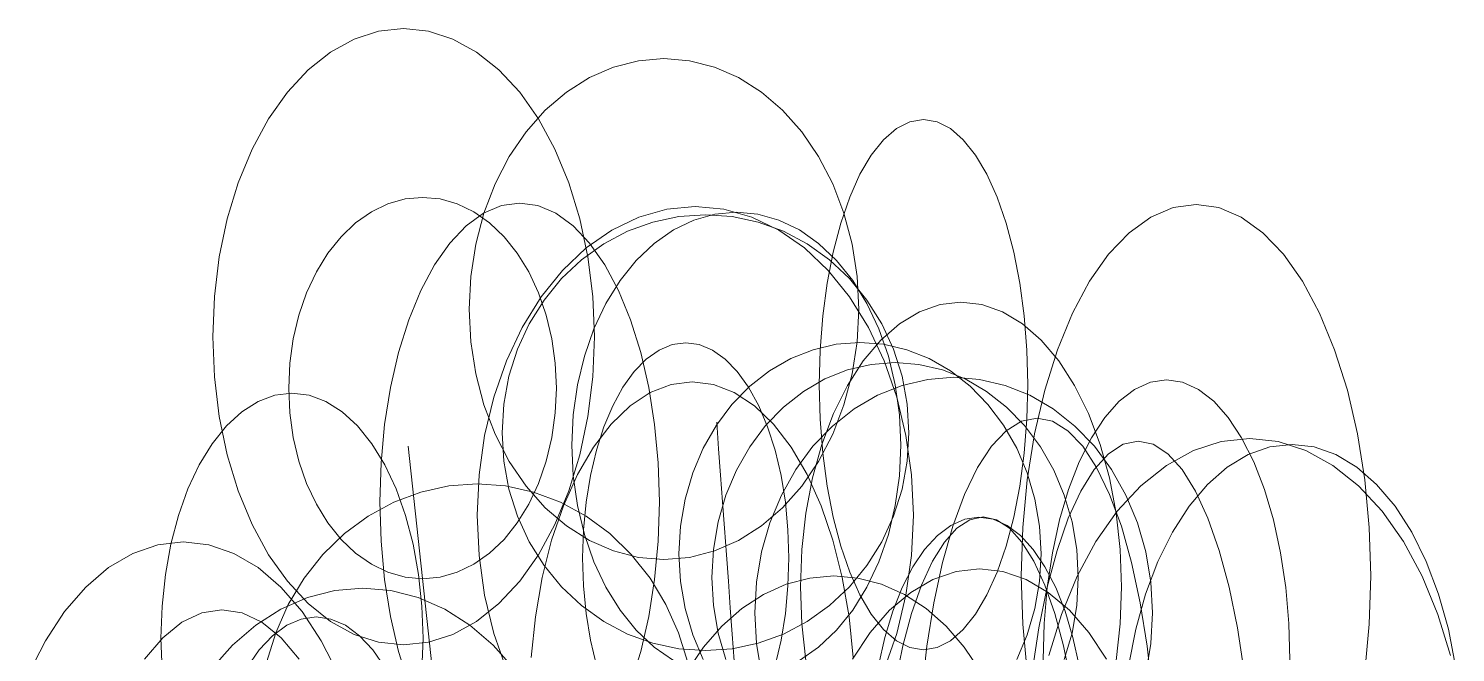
# Model space of a CAD drawing. Header units: millimetres. Extents: x -1800 to 33200, y -8500 to 38400.
# Drawn here: x 30859 to 31537, y 22168 to 22464 of the extents above; entities that cross this region are included whole.
import ezdxf

# ---------------------------------------------------------------- set-up
doc = ezdxf.new("R2010")
doc.units = ezdxf.units.MM
doc.layers.add('E-PLANT', color=3, linetype='Continuous', lineweight=13)

msp = doc.modelspace()

# ---------------------------------------------------------------- linework, layer by layer
at = {"layer": 'E-PLANT'}
msp.add_line((31164.08, 21115.15), (31039.21, 22265.86), dxfattribs=at)
for points in [[(31127.59, 22317.83), (31126.81, 22298.74), (31124.5, 22279.99), (31120.69, 22261.88), (31115.45, 22244.72), (31108.86, 22228.82), (31101.04, 22214.44), (31092.13, 22201.83), (31082.27, 22191.21), (31071.64, 22182.75), (31060.41, 22176.6), (31048.78, 22172.87), (31036.95, 22171.62), (31025.12, 22172.87), (31013.49, 22176.6), (31002.27, 22182.75), (30991.63, 22191.21), (30981.77, 22201.83), (30972.86, 22214.44), (30965.04, 22228.82), (30958.46, 22244.72), (30953.21, 22261.88), (30949.4, 22279.99), (30947.09, 22298.74), (30946.31, 22317.83), (30947.09, 22336.91), (30949.4, 22355.67), (30953.21, 22373.78), (30958.46, 22390.93), (30965.04, 22406.84), (30972.86, 22421.21), (30981.77, 22433.82), (30991.63, 22444.45), (31002.27, 22452.91), (31013.49, 22459.06), (31025.12, 22462.79), (31036.95, 22464.04), (31048.78, 22462.79), (31060.41, 22459.06), (31071.64, 22452.91), (31082.27, 22444.45), (31092.13, 22433.82), (31101.04, 22421.21), (31108.86, 22406.84), (31115.45, 22390.93), (31120.69, 22373.78), (31124.5, 22355.67), (31126.81, 22336.91), (31127.59, 22317.83)], [(31253.15, 22330.98), (31252.36, 22315.47), (31250, 22300.22), (31246.11, 22285.5), (31240.75, 22271.56), (31234.03, 22258.64), (31226.04, 22246.95), (31216.94, 22236.7), (31206.88, 22228.06), (31196.02, 22221.19), (31184.56, 22216.19), (31172.68, 22213.16), (31160.6, 22212.14), (31148.53, 22213.16), (31136.65, 22216.19), (31125.19, 22221.19), (31114.33, 22228.06), (31104.27, 22236.7), (31095.17, 22246.95), (31087.18, 22258.64), (31080.46, 22271.56), (31075.1, 22285.5), (31071.21, 22300.22), (31068.85, 22315.47), (31068.06, 22330.98), (31068.85, 22346.49), (31071.21, 22361.74), (31075.1, 22376.46), (31080.46, 22390.4), (31087.18, 22403.32), (31095.17, 22415.01), (31104.27, 22425.26), (31114.33, 22433.89), (31125.19, 22440.77), (31136.65, 22445.77), (31148.53, 22448.8), (31160.6, 22449.81), (31172.68, 22448.8), (31184.56, 22445.77), (31196.02, 22440.77), (31206.88, 22433.89), (31216.94, 22425.26), (31226.04, 22415.01), (31234.03, 22403.32), (31240.75, 22390.4), (31246.11, 22376.46), (31250, 22361.74), (31252.36, 22346.49), (31253.15, 22330.98)], [(31333.37, 22295.12), (31332.95, 22278.7), (31331.68, 22262.57), (31329.6, 22246.99), (31326.74, 22232.23), (31323.14, 22218.55), (31318.87, 22206.18), (31314, 22195.33), (31308.61, 22186.19), (31302.8, 22178.92), (31296.67, 22173.63), (31290.32, 22170.42), (31283.85, 22169.34), (31277.39, 22170.42), (31271.04, 22173.63), (31264.9, 22178.92), (31259.09, 22186.19), (31253.71, 22195.33), (31248.84, 22206.18), (31244.57, 22218.55), (31240.97, 22232.23), (31238.11, 22246.99), (31236.02, 22262.57), (31234.76, 22278.7), (31234.34, 22295.12), (31234.76, 22311.54), (31236.02, 22327.68), (31238.11, 22343.26), (31240.97, 22358.01), (31244.57, 22371.69), (31248.84, 22384.06), (31253.71, 22394.91), (31259.09, 22404.05), (31264.9, 22411.33), (31271.04, 22416.62), (31277.39, 22419.83), (31283.85, 22420.9), (31290.32, 22419.83), (31296.67, 22416.62), (31302.8, 22411.33), (31308.61, 22404.05), (31314, 22394.91), (31318.87, 22384.06), (31323.14, 22371.69), (31326.74, 22358.01), (31329.6, 22343.26), (31331.68, 22327.68), (31332.95, 22311.54), (31333.37, 22295.12)], [(31109.57, 22293.48), (31109.03, 22281.67), (31107.41, 22270.06), (31104.73, 22258.85), (31101.05, 22248.23), (31096.43, 22238.39), (31090.95, 22229.49), (31084.7, 22221.69), (31077.78, 22215.11), (31070.32, 22209.88), (31062.45, 22206.07), (31054.29, 22203.76), (31045.99, 22202.99), (31037.69, 22203.76), (31029.54, 22206.07), (31021.66, 22209.88), (31014.2, 22215.11), (31007.29, 22221.69), (31001.03, 22229.49), (30995.55, 22238.39), (30990.93, 22248.23), (30987.25, 22258.85), (30984.58, 22270.06), (30982.96, 22281.67), (30982.41, 22293.48), (30982.96, 22305.29), (30984.58, 22316.9), (30987.25, 22328.1), (30990.93, 22338.72), (30995.55, 22348.56), (31001.03, 22357.46), (31007.29, 22365.26), (31014.2, 22371.84), (31021.66, 22377.07), (31029.54, 22380.88), (31037.69, 22383.19), (31045.99, 22383.96), (31054.29, 22383.19), (31062.45, 22380.88), (31070.32, 22377.07), (31077.78, 22371.84), (31084.7, 22365.26), (31090.95, 22357.46), (31096.43, 22348.56), (31101.05, 22338.72), (31104.73, 22328.1), (31107.41, 22316.9), (31109.03, 22305.29), (31109.57, 22293.48)], [(31276.99, 22272.32), (31276.16, 22258.82), (31273.69, 22245.55), (31269.63, 22232.75), (31264.04, 22220.61), (31257.02, 22209.37), (31248.68, 22199.2), (31239.18, 22190.28), (31228.67, 22182.77), (31217.33, 22176.79), (31205.36, 22172.44), (31192.96, 22169.8), (31180.35, 22168.91), (31167.73, 22169.8), (31155.33, 22172.44), (31143.36, 22176.79), (31132.03, 22182.77), (31121.52, 22190.28), (31112.01, 22199.2), (31103.68, 22209.37), (31096.65, 22220.61), (31091.06, 22232.75), (31087, 22245.55), (31084.53, 22258.82), (31083.71, 22272.32), (31084.53, 22285.81), (31087, 22299.08), (31091.06, 22311.89), (31096.65, 22324.02), (31103.68, 22335.26), (31112.01, 22345.43), (31121.52, 22354.35), (31132.03, 22361.86), (31143.36, 22367.85), (31155.33, 22372.19), (31167.73, 22374.83), (31180.35, 22375.72), (31192.96, 22374.83), (31205.36, 22372.19), (31217.33, 22367.85), (31228.67, 22361.86), (31239.18, 22354.35), (31248.68, 22345.43), (31257.02, 22335.26), (31264.04, 22324.02), (31269.63, 22311.89), (31273.69, 22299.08), (31276.16, 22285.81), (31276.99, 22272.32)]]:
    msp.add_lwpolyline(points, close=True, dxfattribs=at)
for points in [[(31039.44, 22153.1), (31034.61, 22168.52), (31030.77, 22185.16), (31027.98, 22202.73), (31026.29, 22220.93), (31025.72, 22239.44), (31026.29, 22257.96), (31027.98, 22276.15), (31030.77, 22293.72), (31034.61, 22310.36), (31039.44, 22325.79), (31045.16, 22339.74), (31051.69, 22351.97), (31058.91, 22362.28), (31066.69, 22370.48), (31074.91, 22376.45), (31083.43, 22380.07), (31092.09, 22381.28), (31100.75, 22380.07), (31109.27, 22376.45), (31117.49, 22370.48), (31125.27, 22362.28), (31132.49, 22351.97), (31139.02, 22339.74), (31144.74, 22325.79), (31149.57, 22310.36), (31153.41, 22293.72), (31156.2, 22276.15), (31157.89, 22257.96), (31158.46, 22239.44), (31158.46, 22239.44), (31157.89, 22220.93), (31156.2, 22202.73), (31153.41, 22185.16), (31149.57, 22168.52), (31144.74, 22153.1)], [(31085.8, 22159.92), (31079.8, 22177.1), (31075.45, 22195.24), (31072.8, 22214.03), (31071.92, 22233.14), (31072.8, 22252.26), (31075.45, 22271.05), (31079.8, 22289.19), (31085.8, 22306.37), (31093.32, 22322.29), (31102.26, 22336.7), (31112.45, 22349.33), (31123.71, 22359.97), (31135.86, 22368.44), (31148.69, 22374.6), (31161.98, 22378.34), (31175.51, 22379.59), (31189.03, 22378.34), (31202.32, 22374.6), (31215.15, 22368.44), (31227.3, 22359.97), (31238.57, 22349.33), (31248.75, 22336.7), (31257.69, 22322.29), (31265.21, 22306.37), (31271.21, 22289.19), (31275.56, 22271.05), (31278.21, 22252.26), (31279.09, 22233.14), (31279.09, 22233.14), (31278.21, 22214.03), (31275.56, 22195.24), (31271.21, 22177.1), (31265.21, 22159.92)], [(31333.16, 22158.82), (31331.04, 22181.42), (31330.33, 22204.41), (31331.04, 22227.41), (31333.16, 22250.01), (31336.65, 22271.83), (31341.45, 22292.5), (31347.48, 22311.66), (31354.64, 22328.99), (31362.8, 22344.18), (31371.82, 22356.98), (31381.56, 22367.18), (31391.84, 22374.58), (31402.49, 22379.08), (31413.32, 22380.59), (31424.15, 22379.08), (31434.79, 22374.58), (31445.07, 22367.18), (31454.81, 22356.98), (31463.83, 22344.18), (31472, 22328.99), (31479.15, 22311.66), (31485.18, 22292.5), (31489.98, 22271.83), (31493.47, 22250.01), (31495.59, 22227.41), (31496.3, 22204.41), (31496.3, 22204.41), (31495.59, 22181.42), (31493.47, 22158.82)], [(31165.13, 22164.2), (31155.97, 22170.6), (31147.47, 22178.63), (31139.78, 22188.17), (31133.05, 22199.04), (31127.37, 22211.07), (31122.85, 22224.04), (31119.56, 22237.73), (31117.57, 22251.92), (31116.9, 22266.35), (31117.57, 22280.78), (31119.56, 22294.97), (31122.85, 22308.66), (31127.37, 22321.63), (31133.05, 22333.66), (31139.78, 22344.53), (31147.47, 22354.07), (31155.97, 22362.1), (31165.13, 22368.5), (31174.81, 22373.15), (31184.84, 22375.97), (31195.04, 22376.92), (31205.23, 22375.97), (31215.26, 22373.15), (31224.94, 22368.5), (31234.1, 22362.1), (31242.6, 22354.07), (31250.29, 22344.53), (31257.03, 22333.66), (31262.7, 22321.63), (31267.22, 22308.66), (31270.51, 22294.97), (31272.5, 22280.78), (31273.17, 22266.35), (31273.17, 22266.35), (31272.5, 22251.92), (31270.51, 22237.73), (31267.22, 22224.04), (31262.7, 22211.07), (31257.03, 22199.04), (31250.29, 22188.17), (31242.6, 22178.63), (31234.1, 22170.6), (31224.94, 22164.2)], [(31228.02, 22164.24), (31226.08, 22181.57), (31225.43, 22199.2), (31226.08, 22216.83), (31228.02, 22234.16), (31231.23, 22250.89), (31235.64, 22266.74), (31241.19, 22281.43), (31247.76, 22294.71), (31255.26, 22306.36), (31263.56, 22316.18), (31272.51, 22323.99), (31281.95, 22329.67), (31291.74, 22333.12), (31301.69, 22334.27), (31311.65, 22333.12), (31321.43, 22329.67), (31330.88, 22323.99), (31339.83, 22316.18), (31348.12, 22306.36), (31355.62, 22294.71), (31362.2, 22281.43), (31367.74, 22266.74), (31372.16, 22250.89), (31375.36, 22234.16), (31377.31, 22216.83), (31377.96, 22199.2), (31377.96, 22199.2), (31377.31, 22181.57), (31375.36, 22164.24)], [(31128.54, 22161.92), (31125.71, 22173.9), (31123.65, 22186.54), (31122.4, 22199.63), (31121.98, 22212.95), (31122.4, 22226.27), (31123.65, 22239.36), (31125.71, 22252), (31128.54, 22263.98), (31132.1, 22275.08), (31136.33, 22285.11), (31141.15, 22293.91), (31146.47, 22301.33), (31152.22, 22307.23), (31158.29, 22311.53), (31164.57, 22314.13), (31170.97, 22315), (31177.36, 22314.13), (31183.65, 22311.53), (31189.71, 22307.23), (31195.46, 22301.33), (31200.79, 22293.91), (31205.61, 22285.11), (31209.83, 22275.08), (31213.39, 22263.98), (31216.23, 22252), (31218.28, 22239.36), (31219.53, 22226.27), (31219.95, 22212.95), (31219.95, 22212.95), (31219.53, 22199.63), (31218.28, 22186.54), (31216.23, 22173.9), (31213.39, 22161.92)], [(31179.25, 22164.69), (31174.28, 22176.45), (31170.66, 22188.87), (31168.47, 22201.74), (31167.73, 22214.83), (31168.47, 22227.92), (31170.66, 22240.79), (31174.28, 22253.21), (31179.25, 22264.97), (31185.5, 22275.88), (31192.92, 22285.74), (31201.37, 22294.39), (31210.72, 22301.68), (31220.81, 22307.48), (31231.46, 22311.7), (31242.49, 22314.26), (31253.72, 22315.12), (31264.94, 22314.26), (31275.97, 22311.7), (31286.62, 22307.48), (31296.71, 22301.68), (31306.06, 22294.39), (31314.52, 22285.74), (31321.93, 22275.88), (31328.18, 22264.97), (31333.16, 22253.21), (31336.77, 22240.79), (31338.97, 22227.92), (31339.7, 22214.83), (31339.7, 22214.83), (31338.97, 22201.74), (31336.77, 22188.87), (31333.16, 22176.45), (31328.18, 22164.69)], [(31190.01, 22164.64), (31186.35, 22177.27), (31184.13, 22190.34), (31183.39, 22203.64), (31184.13, 22216.94), (31186.35, 22230.02), (31190.01, 22242.64), (31195.04, 22254.6), (31201.36, 22265.68), (31208.87, 22275.7), (31217.42, 22284.49), (31226.88, 22291.9), (31237.09, 22297.8), (31247.87, 22302.08), (31259.03, 22304.68), (31270.38, 22305.55), (31281.74, 22304.68), (31292.9, 22302.08), (31303.68, 22297.8), (31313.88, 22291.9), (31323.34, 22284.49), (31331.9, 22275.7), (31339.4, 22265.68), (31345.72, 22254.6), (31350.76, 22242.64), (31354.42, 22230.02), (31356.64, 22216.94), (31357.38, 22203.64), (31357.38, 22203.64), (31356.64, 22190.34), (31354.42, 22177.27), (31350.76, 22164.64)], [(31097.61, 22165.7), (31099.58, 22184.99), (31102.82, 22203.62), (31107.28, 22221.26), (31112.89, 22237.62), (31119.54, 22252.41), (31127.12, 22265.38), (31135.51, 22276.3), (31144.56, 22285), (31154.11, 22291.33), (31164, 22295.16), (31174.07, 22296.45), (31184.13, 22295.16), (31194.03, 22291.33), (31203.58, 22285), (31212.63, 22276.3), (31221.01, 22265.38), (31228.6, 22252.41), (31235.25, 22237.62), (31240.85, 22221.26), (31245.32, 22203.62), (31248.56, 22184.99), (31250.53, 22165.7)], [(31206.94, 22157.95), (31204.53, 22172.28), (31203.72, 22186.87), (31204.53, 22201.45), (31206.94, 22215.78), (31210.91, 22229.62), (31216.38, 22242.72), (31223.25, 22254.87), (31231.4, 22265.86), (31240.69, 22275.49), (31250.97, 22283.61), (31262.05, 22290.07), (31273.76, 22294.77), (31285.88, 22297.62), (31298.22, 22298.58), (31310.55, 22297.62), (31322.67, 22294.77), (31334.38, 22290.07), (31345.46, 22283.61), (31355.74, 22275.49), (31365.03, 22265.86), (31373.18, 22254.87), (31380.05, 22242.72), (31385.52, 22229.62), (31389.49, 22215.78), (31391.9, 22201.45), (31392.71, 22186.87), (31392.71, 22186.87), (31391.9, 22172.28), (31389.49, 22157.95)], [(31340.69, 22164.5), (31341.19, 22181.85), (31342.69, 22198.9), (31345.15, 22215.36), (31348.54, 22230.95), (31352.8, 22245.41), (31357.86, 22258.48), (31363.62, 22269.94), (31369.99, 22279.6), (31376.87, 22287.29), (31384.13, 22292.88), (31391.65, 22296.27), (31399.3, 22297.41), (31406.95, 22296.27), (31414.47, 22292.88), (31421.73, 22287.29), (31428.6, 22279.6), (31434.98, 22269.94), (31440.74, 22258.48), (31445.8, 22245.41), (31450.06, 22230.95), (31453.45, 22215.36), (31455.91, 22198.9), (31457.41, 22181.85), (31457.91, 22164.5)], [(30922.24, 22159.74), (30921.7, 22174.91), (30922.24, 22190.07), (30923.83, 22204.98), (30926.44, 22219.38), (30930.05, 22233.01), (30934.57, 22245.65), (30939.94, 22257.08), (30946.07, 22267.1), (30952.84, 22275.55), (30960.14, 22282.27), (30967.86, 22287.16), (30975.85, 22290.12), (30983.97, 22291.12), (30992.1, 22290.12), (31000.09, 22287.16), (31007.8, 22282.27), (31015.11, 22275.55), (31021.88, 22267.1), (31028, 22257.08), (31033.38, 22245.65), (31037.9, 22233.01), (31041.5, 22219.38), (31044.12, 22204.98), (31045.71, 22190.07), (31046.24, 22174.91), (31046.24, 22174.91), (31045.71, 22159.74)], [(31283.14, 22149.41), (31285.52, 22171.11), (31288.79, 22191.66), (31292.91, 22210.71), (31297.79, 22227.94), (31303.36, 22243.05), (31309.51, 22255.78), (31316.16, 22265.91), (31323.17, 22273.27), (31330.43, 22277.74), (31337.82, 22279.24), (31345.21, 22277.74), (31352.48, 22273.27), (31359.49, 22265.91), (31366.13, 22255.78), (31372.29, 22243.05), (31377.86, 22227.94), (31382.74, 22210.71), (31386.85, 22191.66), (31390.13, 22171.11), (31392.51, 22149.41)], [(31343.4, 22166.55), (31349.37, 22186.12), (31356.88, 22204.26), (31365.78, 22220.66), (31375.94, 22235.05), (31387.17, 22247.17), (31399.28, 22256.82), (31412.07, 22263.83), (31425.32, 22268.09), (31438.8, 22269.52), (31452.27, 22268.09), (31465.52, 22263.83), (31478.31, 22256.82), (31490.43, 22247.17), (31501.66, 22235.05), (31511.81, 22220.66), (31520.72, 22204.26), (31528.22, 22186.12), (31534.19, 22166.55)], [(31335.49, 22158.89), (31338.64, 22179.7), (31342.6, 22198.99), (31347.3, 22216.43), (31352.66, 22231.72), (31358.58, 22244.61), (31364.98, 22254.87), (31371.72, 22262.33), (31378.71, 22266.85), (31385.83, 22268.37), (31392.94, 22266.85), (31399.93, 22262.33), (31406.68, 22254.87), (31413.07, 22244.61), (31419, 22231.72), (31424.35, 22216.43), (31429.05, 22198.99), (31433.01, 22179.7), (31436.16, 22158.89)], [(31381.31, 22161.54), (31384.68, 22179.12), (31389.33, 22195.77), (31395.17, 22211.21), (31402.1, 22225.17), (31410, 22237.41), (31418.74, 22247.73), (31428.17, 22255.94), (31438.12, 22261.91), (31448.43, 22265.53), (31458.92, 22266.74), (31469.41, 22265.53), (31479.72, 22261.91), (31489.67, 22255.94), (31499.09, 22247.73), (31507.83, 22237.41), (31515.74, 22225.17), (31522.67, 22211.21), (31528.51, 22195.77), (31533.15, 22179.12), (31536.53, 22161.54)], [(30971.88, 22163.26), (30976.23, 22177.43), (30982.22, 22190.86), (30989.75, 22203.3), (30998.68, 22214.55), (31008.86, 22224.42), (31020.12, 22232.74), (31032.27, 22239.36), (31045.1, 22244.17), (31058.38, 22247.09), (31071.9, 22248.07), (31085.41, 22247.09), (31098.69, 22244.17), (31111.52, 22239.36), (31123.67, 22232.74), (31134.93, 22224.42), (31145.11, 22214.55), (31154.04, 22203.3), (31161.57, 22190.86), (31167.56, 22177.43), (31171.91, 22163.26)], [(31262.56, 22161.82), (31265.55, 22175.19), (31269.29, 22187.59), (31273.74, 22198.8), (31278.81, 22208.64), (31284.42, 22216.92), (31290.47, 22223.52), (31296.86, 22228.31), (31303.47, 22231.22), (31310.2, 22232.19), (31316.93, 22231.22), (31323.55, 22228.31), (31329.93, 22223.52), (31335.98, 22216.92), (31341.59, 22208.64), (31346.66, 22198.8), (31351.11, 22187.59), (31354.86, 22175.19), (31357.84, 22161.82)], [(31270.56, 22154.12), (31274.06, 22171.13), (31278.21, 22186.52), (31282.94, 22200.02), (31288.17, 22211.39), (31293.81, 22220.44), (31299.77, 22227.02), (31305.94, 22231.01), (31312.22, 22232.35), (31318.5, 22231.01), (31324.67, 22227.02), (31330.63, 22220.44), (31336.27, 22211.39), (31341.51, 22200.02), (31346.24, 22186.52), (31350.39, 22171.13), (31353.88, 22154.12)], [(30858.85, 22157.92), (30866.84, 22173.65), (30875.95, 22187.44), (30886.03, 22199.06), (30896.9, 22208.31), (30908.38, 22215.03), (30920.27, 22219.11), (30932.36, 22220.48), (30944.46, 22219.11), (30956.35, 22215.03), (30967.83, 22208.31), (30978.7, 22199.06), (30988.78, 22187.44), (30997.89, 22173.65), (31005.88, 22157.92)], [(31171.88, 22159.32), (31179.43, 22170.64), (31188.04, 22180.57), (31197.57, 22188.93), (31207.84, 22195.59), (31218.68, 22200.43), (31229.92, 22203.37), (31241.34, 22204.35), (31252.77, 22203.37), (31264, 22200.43), (31274.85, 22195.59), (31285.12, 22188.93), (31294.64, 22180.57), (31303.25, 22170.64), (31310.8, 22159.32)], [(31250.11, 22164.94), (31258.51, 22177.52), (31267.79, 22188.12), (31277.81, 22196.56), (31288.38, 22202.69), (31299.34, 22206.42), (31310.48, 22207.66), (31321.63, 22206.42), (31332.58, 22202.69), (31343.16, 22196.56), (31353.17, 22188.12), (31362.46, 22177.52), (31370.85, 22164.94)], [(30945.78, 22160.21), (30955.77, 22171.5), (30966.82, 22181.01), (30978.73, 22188.58), (30991.32, 22194.08), (31004.35, 22197.42), (31017.61, 22198.54), (31030.87, 22197.42), (31043.9, 22194.08), (31056.48, 22188.58), (31068.4, 22181.01), (31079.45, 22171.5), (31089.44, 22160.21)], [(30913.92, 22164.95), (30922.55, 22175.03), (30931.65, 22182.37), (30941.09, 22186.82), (30950.68, 22188.31), (30960.28, 22186.82), (30969.71, 22182.37), (30978.81, 22175.03), (30987.44, 22164.95)], [(30962.57, 22160.74), (30968.44, 22169.25), (30974.77, 22176.02), (30981.46, 22180.93), (30988.38, 22183.92), (30995.43, 22184.92), (31002.47, 22183.92), (31009.4, 22180.93), (31016.08, 22176.02), (31022.41, 22169.25), (31028.28, 22160.74)]]:
    msp.add_lwpolyline(points, dxfattribs=at)
msp.add_spline([(31207.24, 20668.18), (31228.82, 21472.73), (31185.66, 22277.27)], degree=3, dxfattribs=at)

doc.saveas('drawing.dxf')
